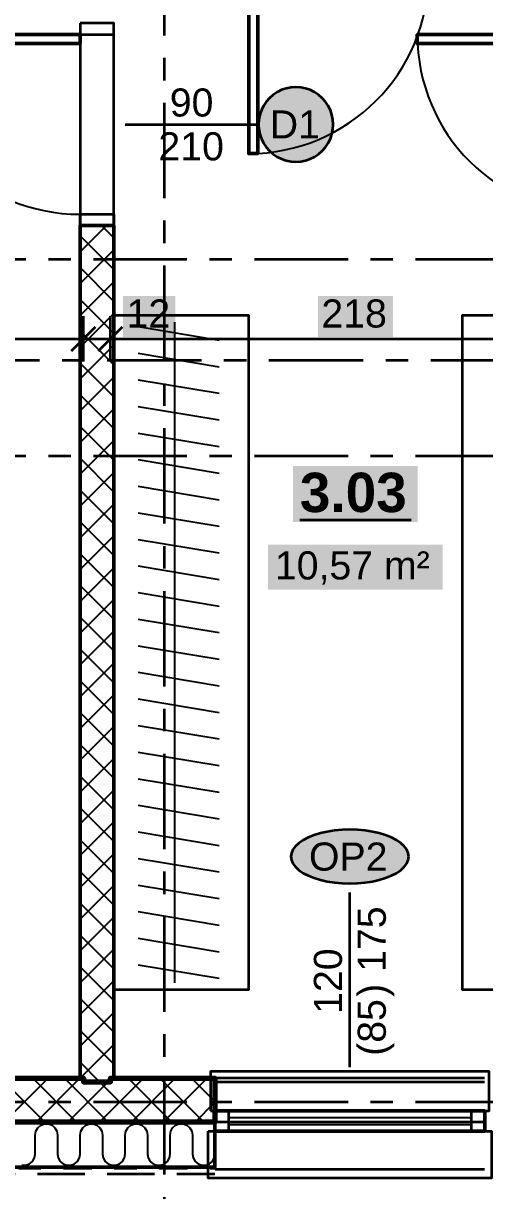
# Model space of a CAD drawing. Header units: metres. Extents: x -5.4 to 16.4, y -4.3 to 12.
# Drawn here: x 3.25 to 5.3, y -0.4 to 4.8 of the extents above; entities that cross this region are included whole.
import ezdxf

# ---------------------------------------------------------------- set-up
doc = ezdxf.new("R2010")
doc.units = ezdxf.units.M
for name, pattern in [('KRESKOWA', [5.25, 4.2, -1.05]), ('PUNKTOWA', [10.5, 8.4, -1.05, 0, -1.05]), ('PUNKTOWA_KROTKA', [6.3, 4.2, -1.05, 0, -1.05])]:
    doc.linetypes.add(name, pattern=pattern)
for name, color, linetype, lineweight in [('A-DRZWI', 3, 'Continuous', 35), ('A-IZOL-WODNA', 5, 'Continuous', 100), ('A-KRESKOWANIE', 8, 'Continuous', 18), ('A-MASKA', 7, 'Continuous', 18), ('A-MEBLE', 8, 'Continuous', 18), ('A-NAD-CIECIEM', 8, 'KRESKOWA', 25), ('A-OKNA', 3, 'Continuous', 35), ('A-OPISY', 2, 'Continuous', 25), ('A-OSIE', 1, 'PUNKTOWA', 25), ('A-POMIESZCZENIA', 2, 'Continuous', 25), ('A-PRZEKROJE', 1, 'PUNKTOWA_KROTKA', 50), ('A-SCIANY-DZIAL', 7, 'Continuous', 35), ('A-SCIANY-IZOL', 4, 'Continuous', 35), ('A-SCIANY-KONSTR', 7, 'Continuous', 50), ('A-WIDOK', 7, 'Continuous', 25), ('A-WYMIARY', 1, 'Continuous', 25)]:
    doc.layers.add(name, color=color, linetype=linetype, lineweight=lineweight)
doc.styles.add('PL_ARIAL', font='arial.ttf')
doc.styles.add('PL_ARIAL_B', font='arialbd.ttf')

msp = doc.modelspace()

# ---------------------------------------------------------------- hatches: boundary and pattern name
at = {"layer": 'A-MASKA', "true_color": 0xffffff}
for points in [[(3.6915, 3.4035), (3.9236, 3.4035), (3.9236, 3.586), (3.6915, 3.586)], [(4.5584, 3.4035), (4.8916, 3.4035), (4.8916, 3.586), (4.5584, 3.586)]]:
    msp.add_hatch(color=7, dxfattribs=at).paths.add_polyline_path(points)
at = {"layer": 'A-OPISY', "true_color": 0xffffff}
for points in [[(4.6261, 4.35), (4.6247, 4.3717), (4.6205, 4.393), (4.6135, 4.4136), (4.6039, 4.4331), (4.5918, 4.4511), (4.5775, 4.4675), (4.5611, 4.4818), (4.5431, 4.4939), (4.5236, 4.5035), (4.503, 4.5105), (4.4817, 4.5147), (4.46, 4.5161), (4.4383, 4.5147), (4.417, 4.5105), (4.3964, 4.5035), (4.3769, 4.4939), (4.3589, 4.4818), (4.3425, 4.4675), (4.3282, 4.4511), (4.3161, 4.4331), (4.3065, 4.4136), (4.2995, 4.393), (4.2953, 4.3717), (4.2939, 4.35), (4.2953, 4.3283), (4.2995, 4.307), (4.3065, 4.2864), (4.3161, 4.2669), (4.3282, 4.2489), (4.3425, 4.2325), (4.3589, 4.2182), (4.3769, 4.2061), (4.3964, 4.1965), (4.417, 4.1895), (4.4383, 4.1853), (4.46, 4.1839), (4.4817, 4.1853), (4.503, 4.1895), (4.5236, 4.1965), (4.5431, 4.2061), (4.5611, 4.2182), (4.5775, 4.2325), (4.5918, 4.2489), (4.6039, 4.2669), (4.6135, 4.2864), (4.6205, 4.307), (4.6247, 4.3283)], [(4.9618, 1.0917), (4.9595, 1.1073), (4.9529, 1.1227), (4.9419, 1.1376), (4.9267, 1.1517), (4.9077, 1.1647), (4.8851, 1.1765), (4.8594, 1.1869), (4.8309, 1.1956), (4.8002, 1.2025), (4.7678, 1.2076), (4.7342, 1.2106), (4.7, 1.2117), (4.6658, 1.2106), (4.6322, 1.2076), (4.5998, 1.2025), (4.5691, 1.1956), (4.5406, 1.1869), (4.5149, 1.1765), (4.4923, 1.1647), (4.4733, 1.1517), (4.4581, 1.1376), (4.4471, 1.1227), (4.4405, 1.1073), (4.4382, 1.0917), (4.4405, 1.076), (4.4471, 1.0606), (4.4581, 1.0457), (4.4733, 1.0317), (4.4923, 1.0186), (4.5149, 1.0068), (4.5406, 0.9965), (4.5691, 0.9877), (4.5998, 0.9808), (4.6322, 0.9758), (4.6658, 0.9727), (4.7, 0.9717), (4.7342, 0.9727), (4.7678, 0.9758), (4.8002, 0.9808), (4.8309, 0.9877), (4.8594, 0.9965), (4.8851, 1.0068), (4.9077, 1.0186), (4.9267, 1.0317), (4.9419, 1.0457), (4.9529, 1.0606), (4.9595, 1.076)]]:
    msp.add_hatch(color=7, dxfattribs=at).paths.add_polyline_path(points)
at = {"layer": 'A-POMIESZCZENIA', "true_color": 0xffffff}
for points in [[(4.4475, 2.58), (5.0025, 2.58), (5.0025, 2.83), (4.4475, 2.83)], [(4.3365, 2.28), (5.1135, 2.28), (5.1135, 2.48), (4.3365, 2.48)]]:
    msp.add_hatch(color=7, dxfattribs=at).paths.add_polyline_path(points)

# ---------------------------------------------------------------- linework, layer by layer
at = {"layer": 'A-DRZWI', "lineweight": 50, "ltscale": 0.05}
for points in [[(4.25, 5.02), (4.25, 4.22), (4.29, 4.22), (4.29, 5.02)], [(3.5, 4.75), (2.7, 4.75), (2.7, 4.71), (3.5, 4.71)], [(5.8, 4.75), (5, 4.75), (5, 4.71), (5.8, 4.71)]]:
    msp.add_lwpolyline(points, close=True, dxfattribs=at)
at = {"layer": 'A-DRZWI', "lineweight": 35, "ltscale": 0.05}
for points in [[(3.5, 4.8), (3.5, 4.75), (3.65, 4.75), (3.65, 4.8)], [(3.5, 3.9), (3.5, 3.95), (3.65, 3.95), (3.65, 3.9)]]:
    msp.add_lwpolyline(points, close=True, dxfattribs=at)
at = {"layer": 'A-DRZWI', "lineweight": 25, "ltscale": 0.05}
for centre, start, end in [((4.25, 5.02), -90, 0), ((3.5, 4.75), -180, -90), ((5.8, 4.75), -180, -90)]:
    msp.add_arc(centre, 0.8, start, end, dxfattribs=at)
at = {"layer": 'A-IZOL-WODNA', "linetype": 'PUNKTOWA_KROTKA', "lineweight": 35, "ltscale": 0.03, "flags": 128}
msp.add_lwpolyline([(3, -0.295), (4.1, -0.295)], dxfattribs=at)
at = {"layer": 'A-KRESKOWANIE', "lineweight": 25, "ltscale": 0.05}
for points in [[(3.5, 3.7828), (3.6172, 3.9)], [(3.65, 3.8453), (3.5953, 3.9)], [(3.65, 3.7039), (3.5, 3.8539)], [(3.5, 3.6414), (3.65, 3.7914)], [(3.65, 3.5625), (3.5, 3.7125)], [(3.5, 3.5), (3.65, 3.65)], [(3.65, 3.4211), (3.5, 3.5711)], [(3.5, 3.3586), (3.65, 3.5086)], [(3.65, 3.2796), (3.5, 3.4296)], [(3.5, 3.2172), (3.65, 3.3672)], [(3.65, 3.1382), (3.5, 3.2882)], [(3.5, 3.0757), (3.65, 3.2257)], [(3.65, 2.9968), (3.5, 3.1468)], [(3.5, 2.9343), (3.65, 3.0843)], [(3.65, 2.8554), (3.5, 3.0054)], [(3.5, 2.7929), (3.65, 2.9429)], [(3.65, 2.714), (3.5, 2.864)], [(3.5, 2.6515), (3.65, 2.8015)], [(3.65, 2.5725), (3.5, 2.7225)], [(3.5, 2.5101), (3.65, 2.6601)], [(3.65, 2.4311), (3.5, 2.5811)], [(3.5, 2.3686), (3.65, 2.5186)], [(3.65, 2.2897), (3.5, 2.4397)], [(3.5, 2.2272), (3.65, 2.3772)], [(3.65, 2.1483), (3.5, 2.2983)], [(3.5, 2.0858), (3.65, 2.2358)], [(3.65, 2.0069), (3.5, 2.1569)], [(3.5, 1.9444), (3.65, 2.0944)], [(3.65, 1.8654), (3.5, 2.0154)], [(3.5, 1.8029), (3.65, 1.9529)], [(3.65, 1.724), (3.5, 1.874)], [(3.5, 1.6615), (3.65, 1.8115)], [(3.65, 1.5826), (3.5, 1.7326)], [(3.5, 1.5201), (3.65, 1.6701)], [(3.65, 1.4412), (3.5, 1.5912)], [(3.5, 1.3787), (3.65, 1.5287)], [(3.65, 1.2997), (3.5, 1.4497)], [(3.5, 1.2373), (3.65, 1.3873)], [(3.65, 1.1583), (3.5, 1.3083)], [(3.5, 1.0958), (3.65, 1.2458)], [(3.65, 1.0169), (3.5, 1.1669)], [(3.5, 0.9544), (3.65, 1.1044)], [(3.65, 0.8755), (3.5, 1.0255)], [(3.5, 0.813), (3.65, 0.963)], [(3.65, 0.7341), (3.5, 0.8841)], [(3.5, 0.6716), (3.65, 0.8216)], [(3.65, 0.5926), (3.5, 0.7426)], [(3.5, 0.5302), (3.65, 0.6802)], [(3.65, 0.4512), (3.5, 0.6012)], [(3.5, 0.3887), (3.65, 0.5387)], [(3.65, 0.3098), (3.5, 0.4598)], [(3.5, 0.2473), (3.65, 0.3973)], [(3.65, 0.1684), (3.5, 0.3184)], [(3.5, 0.1059), (3.65, 0.2559)], [(3.587, 0.09), (3.5, 0.177)], [(3.3427, -0.09), (3.1477, 0.105)], [(3.1627, -0.09), (3.3577, 0.105)], [(3.4841, -0.09), (3.2891, 0.105)], [(3.3041, -0.09), (3.4991, 0.105)], [(3.6255, -0.09), (3.4305, 0.105)], [(3.587, -0.09), (3.782, 0.105)], [(3.635, 0.0995), (3.6405, 0.105)], [(3.6405, 0.105), (3.65, 0.1145)], [(3.9084, -0.09), (3.7134, 0.105)], [(3.7284, -0.09), (3.9234, 0.105)], [(4.0498, -0.09), (3.8548, 0.105)], [(3.8698, -0.09), (4.0648, 0.105)], [(4.1, 0.0012), (3.9962, 0.105)], [(3.4455, -0.09), (3.6255, 0.09)], [(3.767, -0.09), (3.587, 0.09)], [(3.6255, 0.09), (3.635, 0.0995)], [(4.0112, -0.09), (4.1, -0.0012)], [(3.2413, -0.2817), (3.2587, -0.2817), (3.275, -0.2758), (3.2883, -0.2646), (3.297, -0.2496), (3.3, -0.2325), (3.3, -0.2325), (3.3, -0.1475), (3.3, -0.1475), (3.303, -0.1304), (3.3117, -0.1154), (3.325, -0.1042), (3.3413, -0.0983), (3.3587, -0.0983), (3.375, -0.1042), (3.3883, -0.1154), (3.397, -0.1304), (3.4, -0.1475), (3.4, -0.2325), (3.403, -0.2496), (3.4117, -0.2646), (3.425, -0.2758), (3.4413, -0.2817), (3.4587, -0.2817), (3.475, -0.2758), (3.4883, -0.2646), (3.497, -0.2496), (3.5, -0.2325), (3.5, -0.2325), (3.5, -0.1475), (3.5, -0.1475), (3.503, -0.1304), (3.5117, -0.1154), (3.525, -0.1042), (3.5413, -0.0983), (3.5587, -0.0983), (3.575, -0.1042), (3.5883, -0.1154), (3.597, -0.1304), (3.6, -0.1475), (3.6, -0.2325), (3.603, -0.2496), (3.6117, -0.2646), (3.625, -0.2758), (3.6413, -0.2817), (3.6587, -0.2817), (3.675, -0.2758), (3.6883, -0.2646), (3.697, -0.2496), (3.7, -0.2325), (3.7, -0.2325), (3.7, -0.1475), (3.7, -0.1475), (3.703, -0.1304), (3.7117, -0.1154), (3.725, -0.1042), (3.7413, -0.0983), (3.7587, -0.0983), (3.775, -0.1042), (3.7883, -0.1154), (3.797, -0.1304), (3.8, -0.1475), (3.8, -0.2325), (3.803, -0.2496), (3.8117, -0.2646), (3.825, -0.2758), (3.8413, -0.2817), (3.8587, -0.2817), (3.875, -0.2758), (3.8883, -0.2646), (3.897, -0.2496), (3.9, -0.2325), (3.9, -0.2325), (3.9, -0.1475), (3.9, -0.1475), (3.903, -0.1304), (3.9117, -0.1154), (3.925, -0.1042), (3.9413, -0.0983), (3.9587, -0.0983), (3.975, -0.1042), (3.9883, -0.1154), (3.997, -0.1304), (4, -0.1475), (4, -0.2325), (4.003, -0.2496), (4.0117, -0.2646), (4.025, -0.2758), (4.0413, -0.2817), (4.0587, -0.2817), (4.075, -0.2758), (4.0883, -0.2646), (4.097, -0.2496), (4.1, -0.2325)], [(4.1, -0.2325), (4.1, -0.1475)], [(4.1, -0.1475), (4.1, -0.1475)], [(4.1, -0.2325), (4.1, -0.2325)]]:
    msp.add_lwpolyline(points, dxfattribs=at)
at = {"layer": 'A-MEBLE', "lineweight": 35, "ltscale": 0.05}
for points in [[(3.65, 3.5), (3.65, 0.5), (4.25, 0.5), (4.25, 3.5)], [(5.8, 0.5), (5.8, 3.5), (5.2, 3.5), (5.2, 0.5)]]:
    msp.add_lwpolyline(points, close=True, dxfattribs=at)
at = {"layer": 'A-MEBLE', "lineweight": 25, "ltscale": 0.05}
for points in [[(3.758, 3.45), (4.118, 3.39)], [(3.92, 3.47), (3.92, 0.53)], [(3.758, 3.3317), (4.118, 3.2717)], [(3.758, 3.2133), (4.118, 3.1533)], [(3.758, 3.095), (4.118, 3.035)], [(3.758, 2.9767), (4.118, 2.9167)], [(3.758, 2.8583), (4.118, 2.7983)], [(3.758, 2.74), (4.118, 2.68)], [(3.758, 2.6217), (4.118, 2.5617)], [(3.758, 2.5033), (4.118, 2.4433)], [(3.758, 2.385), (4.118, 2.325)], [(3.758, 2.2667), (4.118, 2.2067)], [(3.758, 2.1483), (4.118, 2.0883)], [(3.758, 2.03), (4.118, 1.97)], [(3.758, 1.9117), (4.118, 1.8517)], [(3.758, 1.7933), (4.118, 1.7333)], [(3.758, 1.675), (4.118, 1.615)], [(3.758, 1.5567), (4.118, 1.4967)], [(3.758, 1.4383), (4.118, 1.3783)], [(3.758, 1.32), (4.118, 1.26)], [(3.758, 1.2017), (4.118, 1.1417)], [(3.758, 1.0833), (4.118, 1.0233)], [(3.758, 0.965), (4.118, 0.905)], [(3.758, 0.8467), (4.118, 0.7867)], [(3.758, 0.7283), (4.118, 0.6683)], [(3.758, 0.61), (4.118, 0.55)]]:
    msp.add_lwpolyline(points, dxfattribs=at)
at = {"layer": 'A-NAD-CIECIEM', "linetype": 'KRESKOWA', "lineweight": 35, "ltscale": 0.05, "flags": 128}
msp.add_lwpolyline([(3.0005, -0.32), (4.0995, -0.32)], dxfattribs=at)
at = {"layer": 'A-OKNA', "lineweight": 35, "ltscale": 0.05}
for points in [[(4.08, -0.04), (5.32, -0.04), (5.32, 0.135), (4.08, 0.135)], [(4.07, -0.13), (5.33, -0.13), (5.33, -0.34), (4.07, -0.34)]]:
    msp.add_lwpolyline(points, close=True, dxfattribs=at)
at = {"layer": 'A-OKNA', "lineweight": 50, "ltscale": 0.05}
msp.add_lwpolyline([(4.1, -0.04), (5.3, -0.04), (5.3, -0.13), (4.1, -0.13)], close=True, dxfattribs=at)
at = {"layer": 'A-OKNA', "lineweight": 35, "ltscale": 0.05}
for points in [[(4.16, -0.04), (4.16, -0.13)], [(5.24, -0.04), (5.24, -0.13)]]:
    msp.add_lwpolyline(points, dxfattribs=at)
at = {"layer": 'A-OKNA', "lineweight": 25, "ltscale": 0.05}
for points in [[(4.16, -0.0688), (5.24, -0.0688)], [(4.16, -0.1012), (5.24, -0.1012)]]:
    msp.add_lwpolyline(points, dxfattribs=at)
at = {"layer": 'A-OPISY', "lineweight": 35, "ltscale": 0.05}
for points in [[(4.6261, 4.35), (4.6247, 4.3717), (4.6205, 4.393), (4.6135, 4.4136), (4.6039, 4.4331), (4.5918, 4.4511), (4.5775, 4.4675), (4.5611, 4.4818), (4.5431, 4.4939), (4.5236, 4.5035), (4.503, 4.5105), (4.4817, 4.5147), (4.46, 4.5161), (4.4383, 4.5147), (4.417, 4.5105), (4.3964, 4.5035), (4.3769, 4.4939), (4.3589, 4.4818), (4.3425, 4.4675), (4.3282, 4.4511), (4.3161, 4.4331), (4.3065, 4.4136), (4.2995, 4.393), (4.2953, 4.3717), (4.2939, 4.35), (4.2953, 4.3283), (4.2995, 4.307), (4.3065, 4.2864), (4.3161, 4.2669), (4.3282, 4.2489), (4.3425, 4.2325), (4.3589, 4.2182), (4.3769, 4.2061), (4.3964, 4.1965), (4.417, 4.1895), (4.4383, 4.1853), (4.46, 4.1839), (4.4817, 4.1853), (4.503, 4.1895), (4.5236, 4.1965), (4.5431, 4.2061), (4.5611, 4.2182), (4.5775, 4.2325), (4.5918, 4.2489), (4.6039, 4.2669), (4.6135, 4.2864), (4.6205, 4.307), (4.6247, 4.3283)], [(4.9618, 1.0917), (4.9595, 1.1073), (4.9529, 1.1227), (4.9419, 1.1376), (4.9267, 1.1517), (4.9077, 1.1647), (4.8851, 1.1765), (4.8594, 1.1869), (4.8309, 1.1956), (4.8002, 1.2025), (4.7678, 1.2076), (4.7342, 1.2106), (4.7, 1.2117), (4.6658, 1.2106), (4.6322, 1.2076), (4.5998, 1.2025), (4.5691, 1.1956), (4.5406, 1.1869), (4.5149, 1.1765), (4.4923, 1.1647), (4.4733, 1.1517), (4.4581, 1.1376), (4.4471, 1.1227), (4.4405, 1.1073), (4.4382, 1.0917), (4.4405, 1.076), (4.4471, 1.0606), (4.4581, 1.0457), (4.4733, 1.0317), (4.4923, 1.0186), (4.5149, 1.0068), (4.5406, 0.9965), (4.5691, 0.9877), (4.5998, 0.9808), (4.6322, 0.9758), (4.6658, 0.9727), (4.7, 0.9717), (4.7342, 0.9727), (4.7678, 0.9758), (4.8002, 0.9808), (4.8309, 0.9877), (4.8594, 0.9965), (4.8851, 1.0068), (4.9077, 1.0186), (4.9267, 1.0317), (4.9419, 1.0457), (4.9529, 1.0606), (4.9595, 1.076)]]:
    msp.add_lwpolyline(points, close=True, dxfattribs=at)
at = {"layer": 'A-OSIE', "linetype": 'PUNKTOWA', "lineweight": 35, "ltscale": 0.050498, "flags": 128}
msp.add_lwpolyline([(3.875, -3.22), (3.875, 10.99)], dxfattribs=at)
at = {"layer": 'A-OSIE', "linetype": 'PUNKTOWA', "lineweight": 35, "ltscale": 0.049559, "flags": 128}
for points in [[(-4.32, 3.75), (15.35, 3.75)], [(-4.32, 2.875), (15.35, 2.875)], [(-4.32, 0), (15.35, 0)]]:
    msp.add_lwpolyline(points, dxfattribs=at)
at = {"layer": 'A-POMIESZCZENIA', "lineweight": 35, "ltscale": 0.05}
msp.add_lwpolyline([(4.4775, 2.59), (4.9725, 2.59)], dxfattribs=at)
at = {"layer": 'A-PRZEKROJE', "linetype": 'PUNKTOWA', "lineweight": 35, "ltscale": 0.05, "flags": 128}
msp.add_lwpolyline([(-5.02, 3.3007), (16.05, 3.3007)], dxfattribs=at)
at = {"layer": 'A-SCIANY-DZIAL', "lineweight": 50, "ltscale": 0.05}
msp.add_lwpolyline([(3.5, 3.9), (3.5, 3.9), (3.5, 3.9), (3.5, 3.9), (3.5, 3.9), (3.65, 3.9), (3.65, 3.9), (3.65, 3.9), (3.65, 3.9), (3.65, 0.105), (3.65, 0.105), (3.65, 0.105), (3.65, 0.105), (3.635, 0.105), (3.635, 0.105), (3.635, 0.105), (3.635, 0.105), (3.635, 0.105), (3.635, 0.105), (3.635, 0.105), (3.635, 0.105), (3.635, 0.105), (3.635, 0.105), (3.635, 0.105), (3.635, 0.105), (3.635, 0.105), (3.635, 0.105), (3.635, 0.105), (3.635, 0.105), (3.635, 0.105), (3.635, 0.09), (3.635, 0.09), (3.635, 0.09), (3.635, 0.09), (3.635, 0.09), (3.515, 0.09), (3.515, 0.09), (3.515, 0.09), (3.515, 0.09), (3.515, 0.09), (3.515, 0.105), (3.515, 0.105), (3.515, 0.105), (3.515, 0.105), (3.515, 0.105), (3.515, 0.105), (3.515, 0.105), (3.515, 0.105), (3.515, 0.105), (3.515, 0.105), (3.515, 0.105), (3.515, 0.105), (3.515, 0.105), (3.515, 0.105), (3.515, 0.105), (3.515, 0.105), (3.515, 0.105), (3.5, 0.105), (3.5, 0.105), (3.5, 0.105), (3.5, 0.105), (3.5, 0.105)], close=True, dxfattribs=at)
at = {"layer": 'A-SCIANY-IZOL', "lineweight": 50, "ltscale": 0.05}
msp.add_lwpolyline([(3, -0.29), (3, -0.29), (3, -0.09), (3, -0.09), (3, -0.09), (4.1, -0.09), (4.1, -0.09), (4.1, -0.09), (4.1, -0.29), (4.1, -0.29), (4.1, -0.29), (3, -0.29)], close=True, dxfattribs=at)
at = {"layer": 'A-SCIANY-KONSTR', "lineweight": 70, "ltscale": 0.05}
msp.add_lwpolyline([(3, 0.105), (3.515, 0.105), (3.515, 0.105), (3.515, 0.105), (3.515, 0.105), (3.515, 0.09), (3.515, 0.09), (3.515, 0.09), (3.515, 0.09), (3.515, 0.09), (3.515, 0.09), (3.515, 0.09), (3.515, 0.09), (3.515, 0.09), (3.515, 0.09), (3.515, 0.09), (3.515, 0.09), (3.515, 0.09), (3.515, 0.09), (3.515, 0.09), (3.515, 0.09), (3.515, 0.09), (3.635, 0.09), (3.635, 0.09), (3.635, 0.09), (3.635, 0.09), (3.635, 0.09), (3.635, 0.09), (3.635, 0.09), (3.635, 0.09), (3.635, 0.09), (3.635, 0.09), (3.635, 0.09), (3.635, 0.09), (3.635, 0.09), (3.635, 0.09), (3.635, 0.09), (3.635, 0.09), (3.635, 0.09), (3.635, 0.105), (3.635, 0.105), (3.635, 0.105), (3.635, 0.105), (4.1, 0.105), (4.1, 0.105), (4.1, 0.105), (4.1, -0.09), (4.1, -0.09), (4.1, -0.09), (3, -0.09)], dxfattribs=at)
at = {"layer": 'A-WIDOK', "lineweight": 35, "ltscale": 0.05}
for points in [[(3.5, 4.7995), (3.5, 3.9005)], [(3.65, 3.9005), (3.65, 4.7995)], [(5.2995, 0.105), (4.1005, 0.105)], [(4.1005, 0.09), (5.2995, 0.09)], [(5.2995, -0.09), (4.1005, -0.09)], [(4.1005, -0.3), (5.2995, -0.3)]]:
    msp.add_lwpolyline(points, dxfattribs=at)
at = {"layer": 'A-WYMIARY', "lineweight": 35, "ltscale": 0.05}
for points in [[(3.7, 4.35), (4.3, 4.35)], [(3.515, 3.296), (3.515, 3.496)], [(3.635, 3.296), (3.635, 3.496)], [(3.462, 3.343), (3.568, 3.449)], [(3.582, 3.343), (3.688, 3.449)], [(-1, 3.396), (12.01, 3.396)], [(4.7, 0.155), (4.7, 0.9317)]]:
    msp.add_lwpolyline(points, dxfattribs=at)

# ---------------------------------------------------------------- texts
at = {"layer": 'A-OPISY', "style": 'PL_ARIAL'}
for s, p in [('D1', (4.3439, 4.2875)), ('OP2', (4.5182, 1.0292))]:
    msp.add_text(s, height=0.125, dxfattribs=at).set_placement(p)
at = {"layer": 'A-POMIESZCZENIA'}
for s, height, style, p in [('3.03', 0.175, 'PL_ARIAL_B', (4.4775, 2.625)), ('10,57 m²', 0.125, 'PL_ARIAL', (4.3665, 2.325))]:
    msp.add_text(s, height=height, dxfattribs=dict(at, style=style)).set_placement(p)
at = {"layer": 'A-WYMIARY', "style": 'PL_ARIAL'}
for s, p in [('90', (3.899, 4.385)), ('210', (3.8484, 4.19)), ('12', (3.7065, 3.446)), ('218', (4.5734, 3.446))]:
    msp.add_text(s, height=0.125, dxfattribs=at).set_placement(p)
for s, p in [('175', (4.86, 0.5786)), ('120', (4.665, 0.3918)), (') ', (4.86, 0.4676)), ('(85', (4.86, 0.205))]:
    msp.add_text(s, height=0.125, rotation=90, dxfattribs=at).set_placement(p)

doc.saveas('drawing.dxf')
